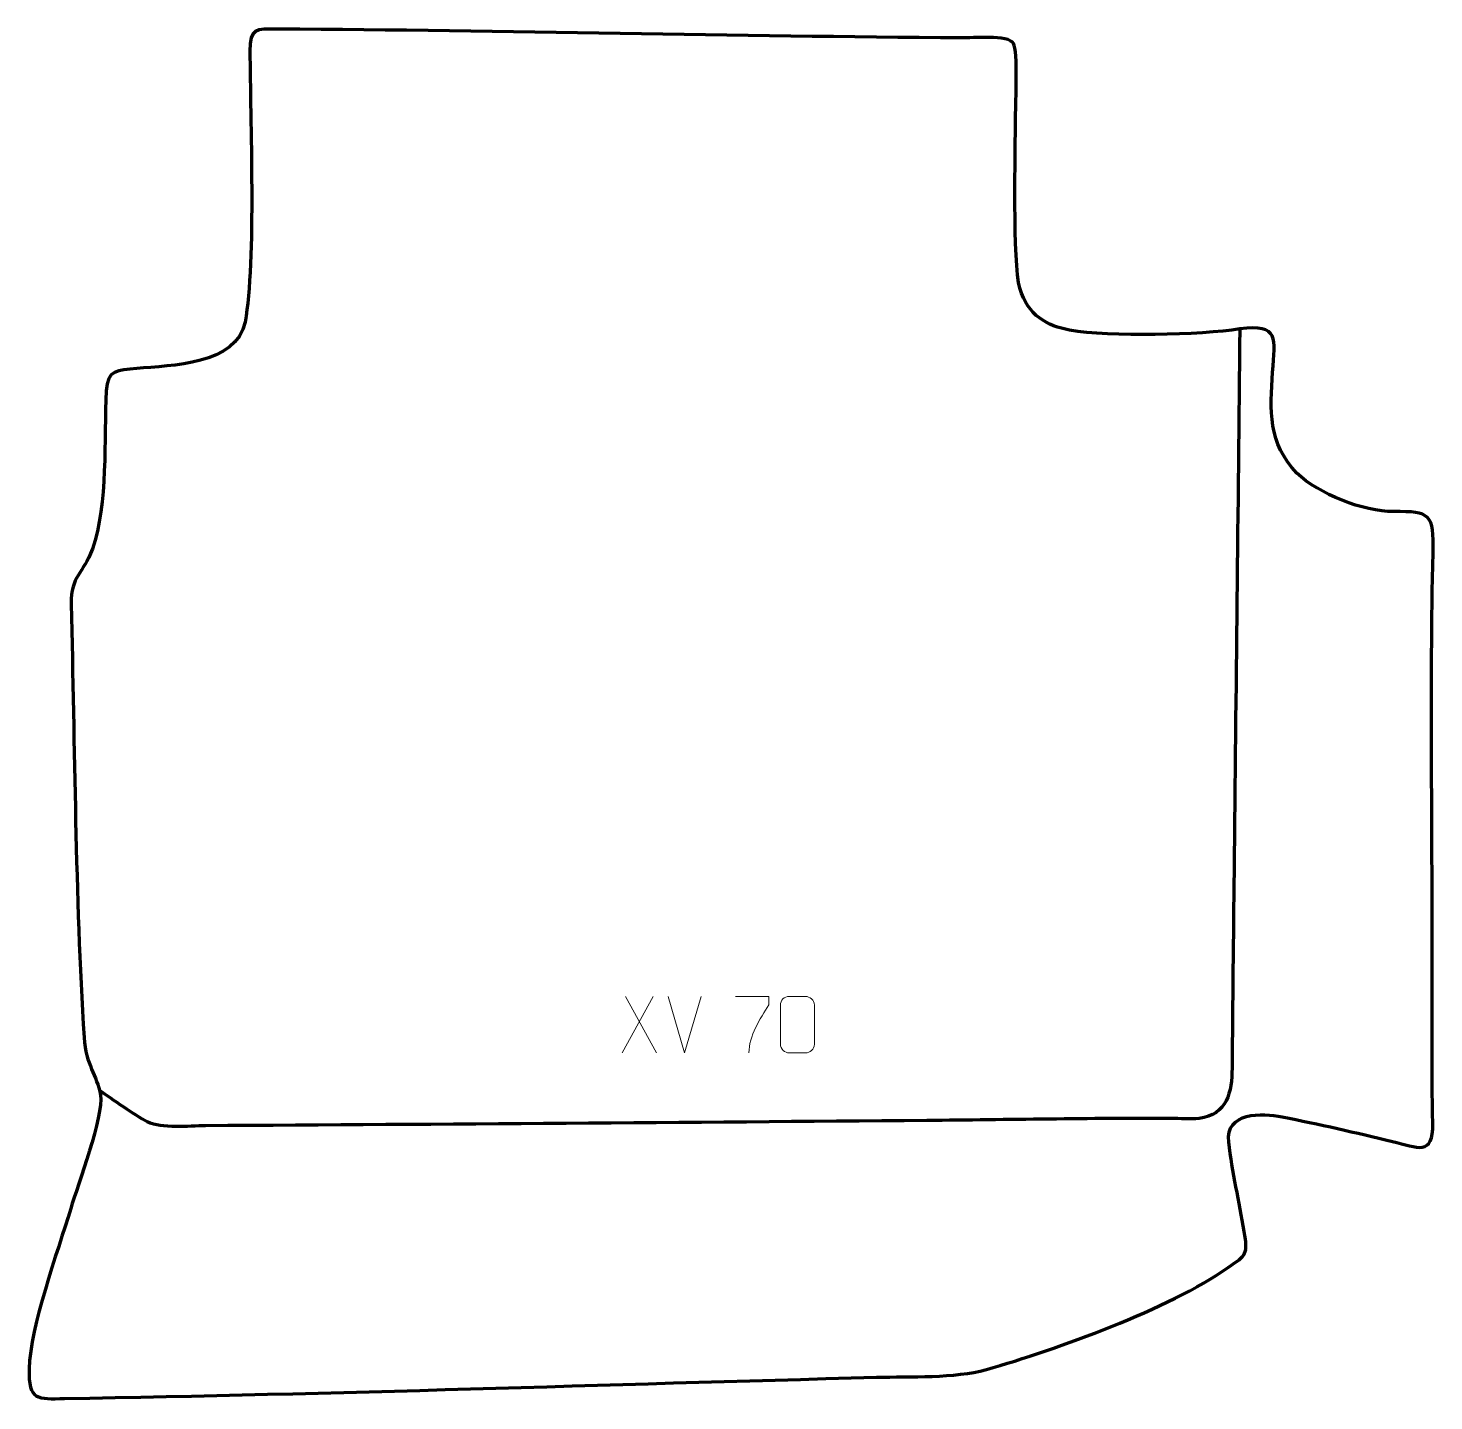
# Model space of a CAD drawing. Header units: millimetres. Extents: x -602 to 20, y 240 to 848.
import ezdxf

# ---------------------------------------------------------------- set-up
doc = ezdxf.new("R2010")
doc.units = ezdxf.units.MM
doc.header["$MEASUREMENT"] = 0
doc.layers.add('layer 1', color=7, linetype='Continuous', plot=False)
doc.layers.add('layer 2', color=7, linetype='Continuous')
doc.layers.add('layer 3', color=7, linetype='Continuous')

msp = doc.modelspace()

# ---------------------------------------------------------------- linework, layer by layer
at = {"layer": 'layer 1', "color": 250, "lineweight": 9}
for points in [[(-325.4496, 419.3697), (-325.4496, 419.3697), (-339.1902, 394.4739), (-339.1902, 394.4739)], [(-337.7356, 419.3697), (-337.7356, 419.3697), (-323.995, 394.4162), (-323.995, 394.4162)], [(-311.5926, 394.4161), (-311.5926, 394.4161), (-318.9144, 419.3697), (-318.9144, 419.3697)], [(-304.2707, 419.3697), (-304.2707, 419.3697), (-311.5925, 394.4161), (-311.5925, 394.4161)]]:
    msp.add_open_spline(points, degree=3, dxfattribs=at)
for points, knots in [([(-289.0006, 419.3722), (-289.0006, 419.3722), (-274.1845, 419.3722), (-274.1845, 419.3722), (-274.1845, 419.3722), (-274.1848, 418.1226), (-274.1848, 416.873), (-274.1845, 415.6232), (-274.1845, 415.6232), (-278.1789, 409.6261), (-283.0941, 401.7925), (-283.0941, 394.4137)], [0, 0, 0, 0, 0.25, 0.25, 0.25, 0.25, 0.5, 0.5, 0.5, 0.5, 1, 1, 1, 1]), ([(-265.1733, 419.3922), (-262.8072, 419.3922), (-260.4407, 419.3922), (-258.0742, 419.3922), (-258.0742, 419.3922), (-256.0937, 419.4278), (-254.0677, 417.9335), (-254.0406, 415.4914), (-254.0406, 415.4914), (-254.041, 409.734), (-254.041, 403.9762), (-254.0406, 398.218), (-254.0406, 398.218), (-254.1827, 395.8904), (-255.8891, 394.4081), (-258.0742, 394.3973), (-258.0742, 394.3973), (-260.4466, 394.3977), (-262.819, 394.3977), (-265.191, 394.3973), (-265.191, 394.3973), (-267.1495, 394.2917), (-269.1559, 396.1796), (-269.1445, 398.2006), (-269.1445, 398.2006), (-269.1441, 403.9812), (-269.1441, 409.7615), (-269.1445, 415.5413), (-269.1445, 415.5413), (-269.1402, 417.6833), (-267.3631, 419.4058), (-265.1733, 419.3922)], [0, 0, 0, 0, 0.11111111, 0.11111111, 0.11111111, 0.11111111, 0.22222222, 0.22222222, 0.22222222, 0.22222222, 0.33333333, 0.33333333, 0.33333333, 0.33333333, 0.44444444, 0.44444444, 0.44444444, 0.44444444, 0.55555556, 0.55555556, 0.55555556, 0.55555556, 0.66666667, 0.66666667, 0.66666667, 0.66666667, 0.77777778, 0.77777778, 0.77777778, 0.77777778, 1, 1, 1, 1])]:
    msp.add_open_spline(points, degree=3, knots=knots, dxfattribs=at)
at = {"layer": 'layer 2', "color": 142, "lineweight": 158}
msp.add_open_spline([(-65.5833, 715.0941), (-66.4365, 634.9944), (-67.2897, 554.8948), (-68.1429, 474.7951), (-68.1429, 474.7951), (-68.4592, 445.7471), (-68.8407, 416.7549), (-69.0092, 387.7016), (-69.0092, 387.7016), (-69.0703, 377.1532), (-71.1879, 366.986), (-83.5957, 365.3888), (-83.5957, 365.3888), (-87.2761, 364.9151), (-92.2676, 365.3237), (-96.0823, 365.3815), (-96.0823, 365.3815), (-131.9604, 365.498), (-168.3298, 364.7599), (-204.2621, 364.4492), (-204.2621, 364.4492), (-310.7993, 363.5278), (-417.3375, 362.7452), (-523.8768, 362.1151), (-523.8768, 362.1151), (-531.3329, 362.0711), (-543.04, 360.634), (-549.6119, 363.901), (-549.6119, 363.901), (-555.6137, 366.8846), (-564.7293, 373.7584), (-570.808, 377.7117)], degree=3, knots=[0, 0, 0, 0, 0.11111111, 0.11111111, 0.11111111, 0.11111111, 0.22222222, 0.22222222, 0.22222222, 0.22222222, 0.33333333, 0.33333333, 0.33333333, 0.33333333, 0.44444444, 0.44444444, 0.44444444, 0.44444444, 0.55555556, 0.55555556, 0.55555556, 0.55555556, 0.66666667, 0.66666667, 0.66666667, 0.66666667, 0.77777778, 0.77777778, 0.77777778, 0.77777778, 1, 1, 1, 1], dxfattribs=at)
at = {"layer": 'layer 3', "color": 242, "lineweight": 158}
msp.add_open_spline([(-504.1375, 838.1447), (-504.1459, 848.3108), (-501.9811, 847.9141), (-491.4244, 847.8585), (-491.4244, 847.8585), (-390.6316, 847.3277), (-289.661, 844.6765), (-188.7941, 843.9654), (-188.7941, 843.9654), (-184.2378, 843.9333), (-168.1429, 845.45), (-165.8315, 841.5117), (-165.8315, 841.5117), (-163.7958, 838.0432), (-164.9135, 815.4482), (-164.9345, 809.342), (-164.9345, 809.342), (-164.9868, 794.0736), (-166.1993, 744.7348), (-163.0662, 733.1037), (-163.0662, 733.1037), (-159.3598, 720.9496), (-150.9414, 716.3328), (-140.9949, 714.5529), (-140.9949, 714.5529), (-123.2416, 711.3761), (-82.8893, 712.2821), (-65.5833, 715.0941), (-65.5833, 715.0941), (-47.8698, 717.2187), (-49.9963, 711.1282), (-51.0596, 695.9812), (-51.0596, 695.9812), (-52.2578, 678.9713), (-53.0924, 664.5134), (-40.2979, 651.2024), (-40.2979, 651.2024), (-30.9067, 642.0533), (-10.6225, 634.0064), (2.5119, 634.1544), (2.5119, 634.1544), (18.9699, 634.2816), (20.3995, 633.0972), (20.0173, 615.9598), (20.0173, 615.9598), (18.6814, 556.0659), (19.6968, 495.392), (19.6828, 435.4023), (19.6828, 435.4023), (19.6772, 411.3712), (19.3788, 387.0461), (19.912, 363.0526), (19.912, 363.0526), (20.234, 348.565), (13.1946, 352.4477), (1.9989, 355.1784), (1.9989, 355.1784), (-13.8522, 359.0035), (-30.8232, 362.9463), (-46.7974, 366.0688), (-46.7974, 366.0688), (-55.8902, 367.8461), (-71.9989, 368.354), (-70.522, 354.8297), (-70.522, 354.8297), (-68.8267, 341.5122), (-65.891, 328.5058), (-63.6385, 315.3431), (-63.6385, 315.3431), (-61.8723, 305.0224), (-62.5117, 305.1014), (-70.7899, 299.31), (-70.7899, 299.31), (-97.2151, 280.8229), (-146.3899, 263.2286), (-177.8668, 254.1125), (-177.8668, 254.1125), (-191.9442, 250.295), (-211.5668, 251.0973), (-226.5231, 250.7088), (-226.5231, 250.7088), (-346.4477, 247.5725), (-466.337, 243.2705), (-586.2907, 241.3061), (-586.2907, 241.3061), (-598.2761, 241.1098), (-602.4269, 240.2632), (-601.9854, 254.4639), (-601.9854, 254.4639), (-601.3869, 273.7166), (-589.5577, 305.4851), (-583.5543, 325.5329), (-583.5543, 325.5329), (-580.3228, 335.8178), (-568.8473, 366.7624), (-570.3838, 375.6667), (-570.3838, 375.6667), (-571.9557, 384.7761), (-576.8192, 388.8411), (-577.6074, 401.2189), (-577.6074, 401.2189), (-581.6304, 464.3988), (-581.6789, 529.7953), (-583.4124, 593.2102), (-583.4124, 593.2102), (-583.3945, 605.9085), (-578.2388, 606.2428), (-573.9013, 617.6648), (-573.9013, 617.6648), (-567.1138, 637.5308), (-568.7753, 666.4813), (-567.8437, 687.6558), (-567.8437, 687.6558), (-567.1322, 697.0865), (-563.1728, 696.7463), (-554.2156, 697.5602), (-554.2156, 697.5602), (-539.3436, 698.8184), (-509.8458, 699.2677), (-506.3272, 718.0958), (-506.3272, 718.0958), (-501.3522, 744.7186), (-504.1355, 808.9355), (-504.1375, 838.1447)], degree=3, knots=[0, 0, 0, 0, 0.03125, 0.03125, 0.03125, 0.03125, 0.0625, 0.0625, 0.0625, 0.0625, 0.09375, 0.09375, 0.09375, 0.09375, 0.125, 0.125, 0.125, 0.125, 0.15625, 0.15625, 0.15625, 0.15625, 0.1875, 0.1875, 0.1875, 0.1875, 0.21875, 0.21875, 0.21875, 0.21875, 0.25, 0.25, 0.25, 0.25, 0.28125, 0.28125, 0.28125, 0.28125, 0.3125, 0.3125, 0.3125, 0.3125, 0.34375, 0.34375, 0.34375, 0.34375, 0.375, 0.375, 0.375, 0.375, 0.40625, 0.40625, 0.40625, 0.40625, 0.4375, 0.4375, 0.4375, 0.4375, 0.46875, 0.46875, 0.46875, 0.46875, 0.5, 0.5, 0.5, 0.5, 0.53125, 0.53125, 0.53125, 0.53125, 0.5625, 0.5625, 0.5625, 0.5625, 0.59375, 0.59375, 0.59375, 0.59375, 0.625, 0.625, 0.625, 0.625, 0.65625, 0.65625, 0.65625, 0.65625, 0.6875, 0.6875, 0.6875, 0.6875, 0.71875, 0.71875, 0.71875, 0.71875, 0.75, 0.75, 0.75, 0.75, 0.78125, 0.78125, 0.78125, 0.78125, 0.8125, 0.8125, 0.8125, 0.8125, 0.84375, 0.84375, 0.84375, 0.84375, 0.875, 0.875, 0.875, 0.875, 0.90625, 0.90625, 0.90625, 0.90625, 0.9375, 0.9375, 0.9375, 0.9375, 1, 1, 1, 1], dxfattribs=at)

doc.saveas('drawing.dxf')
